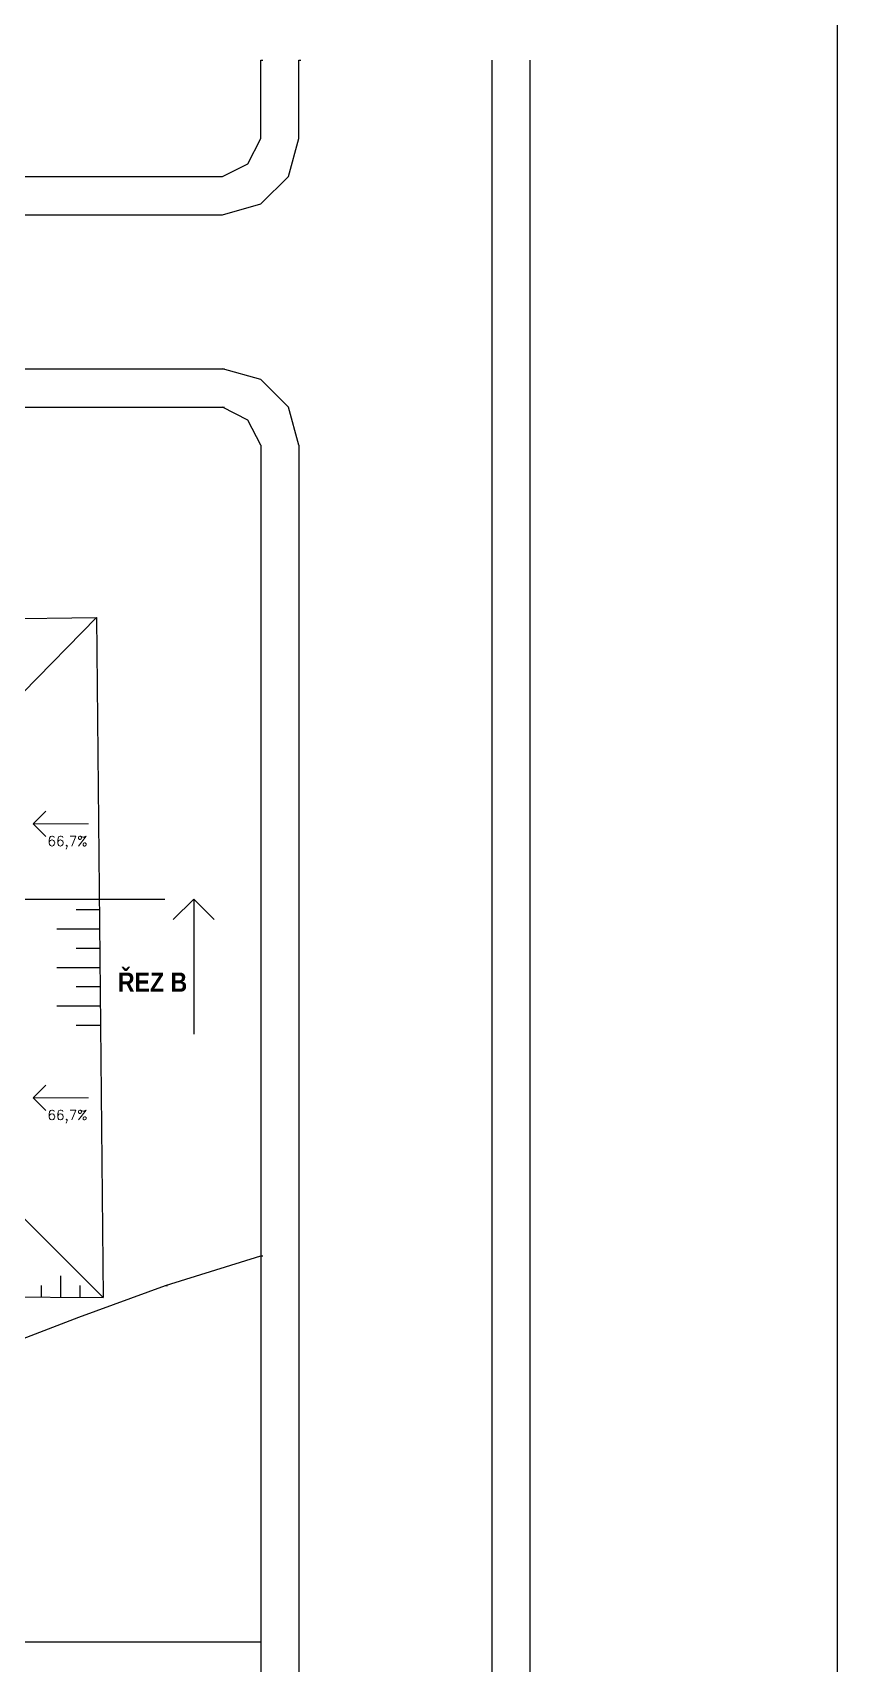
# Model space of a CAD drawing. Header units: millimetres. Extents: x -51 to 2999949, y -1641567 to 415040.
# Drawn here: x 788176 to 829949, y 219285 to 303947 of the extents above; entities that cross this region are included whole.
import ezdxf

# ---------------------------------------------------------------- set-up
doc = ezdxf.new("R2010")
doc.units = ezdxf.units.MM
doc.header["$LTSCALE"] = 75
doc.header["$MEASUREMENT"] = 0
doc.linetypes.add('ACAD_ISO10W100', pattern=[18, 12, -3, 0, -3])
doc.layers.get('0').update_dxf_attribs({"linetype": 'CONTINUOUS'})
for name, color, linetype in [('cesty', 161, 'CONTINUOUS'), ('HRANICE ZEMINY', 200, 'CONTINUOUS'), ('objekt A+B', 10, 'CONTINUOUS'), ('svahování', 80, 'CONTINUOUS'), ('ŘEZ', 10, 'ACAD_ISO10W100')]:
    doc.layers.add(name, color=color, linetype=linetype)
doc.layers.add('texty', color=255, linetype='CONTINUOUS', lineweight=15)
doc.styles.add('romans', font='romans.shx')
doc.styles.add('ŘEZ', font='ariblk.ttf', dxfattribs={"width": 0.75, "height": 1000})

msp = doc.modelspace()

# ---------------------------------------------------------------- linework, layer by layer
for p, q in [((649847.5854, 286496.2561), (798142.3038, 286496.2561)), ((649847.5854, 284515.909), (798142.3038, 284515.909))]:
    msp.add_line(p, q)
msp.add_lwpolyline([(619948.9938, 356001.2066), (619948.9938, 59001.2066), (829948.9938, 59001.2066), (829948.9938, 356001.2066)], close=True)
for points in [[(645784.0135, 302519.0837), (645784.0135, 298455.5184), (646324.1064, 296475.1713), (647764.3607, 295060.6413), (649847.5854, 294494.8241), (798039.4327, 294494.8241), (800019.7798, 295060.6413), (801460.0406, 296475.1713), (802000.127, 298455.5184), (802000.127, 302519.0837), (802103.0111, 302519.0837)], [(647764.3607, 302519.0837), (647764.3607, 298455.5184), (648407.3312, 297143.8596), (649847.5854, 296475.1713), (798039.4327, 296475.1713), (799351.0915, 297143.8596), (800019.7798, 298455.5184), (800019.7798, 302519.0837), (800122.664, 302519.0837)], [(812004.7468, 302519.0837), (812004.7468, 206459.2977), (812107.6179, 206459.2977)], [(813985.0939, 302519.0837), (813985.0939, 206459.2977), (814087.9781, 206459.2977)], [(802000.127, 282535.5619), (801460.0406, 284515.909), (800019.7798, 285956.1567), (798039.4327, 286496.2561), (798142.3038, 286496.2561)], [(800019.7798, 282535.5619), (799351.0915, 283847.2207), (798039.4327, 284515.909), (798142.3038, 284515.909)], [(800019.7798, 282535.5619), (800019.7798, 206459.2977), (800122.664, 206459.2977)], [(802000.127, 282535.5619), (802000.127, 206459.2977), (802103.0111, 206459.2977)], [(795081.7709, 238942.155), (800019.7798, 240485.3), (800122.664, 240485.3)], [(799951.4623, 240463.9505), (800054.8371, 240485.3)], [(739889.1768, 202395.7192), (744287.0994, 206356.4266), (748453.5358, 209957.0458), (752414.2432, 213377.6537), (756169.1821, 216438.1866), (759666.9564, 219292.9904), (762984.6802, 221942.0258), (766045.2262, 224359.6013), (768900.0038, 226442.8195), (771883.3964, 228423.1666), (775072.5313, 230377.796), (778467.4083, 232152.4009), (782222.3604, 234004.1592), (786285.9257, 235650.1491), (790580.9772, 237296.1651), (795081.7709, 238942.155), (795184.642, 238942.155)]]:
    msp.add_lwpolyline(points)
at = {"layer": 'cesty'}
for q in [(796019.7798, 220459.2977), (800019.7798, 220459.2977)]:
    msp.add_line((787519.7798, 220459.2977), q, dxfattribs=at)
at = {"layer": 'HRANICE ZEMINY', "linetype": 'ByBlock', "lineweight": 20, "ltscale": 5}
for p, q in [((788197.3823, 262893.2407), (788857.3823, 263553.2407)), ((791077.3823, 262893.2407), (788197.3823, 262893.2407)), ((788197.3823, 262893.2407), (788857.3823, 262233.2407)), ((788197.3823, 248680.3345), (788857.3823, 249340.3345)), ((791077.3823, 248680.3345), (788197.3823, 248680.3345)), ((788197.3823, 248680.3345), (788857.3823, 248020.3345))]:
    msp.add_line(p, q, dxfattribs=at)
at = {"layer": 'objekt A+B'}
for p, q in [((712896.208, 272494.6339), (791498.657, 273605.3723)), ((787669.7798, 269684.2977), (791498.657, 273605.3723)), ((791498.657, 273605.3723), (791841.4152, 238322.192)), ((787669.7798, 242484.2977), (791831.8143, 238322.2632)), ((784019.7798, 238380.1339), (791841.4152, 238322.192))]:
    msp.add_line(p, q, dxfattribs=at)
at = {"layer": 'svahování'}
for p, q in [((791646.0646, 258431.3806), (790439.3679, 258431.3806)), ((791655.7791, 257431.3806), (789439.3679, 257431.3806)), ((791665.4936, 256431.3806), (790439.3679, 256431.3806)), ((791675.2081, 255431.3806), (789439.3679, 255431.3806)), ((791689.3679, 254431.3806), (790439.3679, 254431.3806)), ((791689.3679, 253431.3806), (789439.3679, 253431.3806)), ((791689.3679, 252431.3806), (790439.3679, 252431.3806)), ((788640.6933, 238345.9027), (788640.6933, 238945.1886)), ((789640.6933, 238338.4948), (789640.6933, 239445.1886)), ((790640.6933, 238331.0869), (790640.6933, 238945.1886))]:
    msp.add_line(p, q, dxfattribs=at)
at = {"layer": 'ŘEZ', "ltscale": 10}
msp.add_line((759044.7798, 258984.2977), (796540.6933, 258984.2977), dxfattribs=at)
at = {"layer": 'ŘEZ', "linetype": 'Continuous'}
for q in [(795472.3874, 257931.3387), (796540.6933, 251984.2977), (797601.3535, 257923.6375)]:
    msp.add_line((796540.6933, 258984.2977), q, dxfattribs=at)

# ---------------------------------------------------------------- texts
at = {"layer": 'texty', "ltscale": 20, "extrusion": (1.93959e-16, -3.39308e-16, -1), "style": 'romans', "text_generation_flag": 2}
for p in [(-788947.4449, 261743.2407), (-788947.4449, 247530.3345)]:
    msp.add_text('66,7%%%', height=514.89696, dxfattribs=at).set_placement(p)
at = {"layer": 'ŘEZ', "insert": (792603.032, 255180.629), "char_height": 1000, "attachment_point": 1, "style": 'ŘEZ'}
msp.add_mtext_dynamic_manual_height_columns('ŘEZ B', width=8587.751714, gutter_width=5000, heights=[0], dxfattribs=at)

doc.saveas('drawing.dxf')
